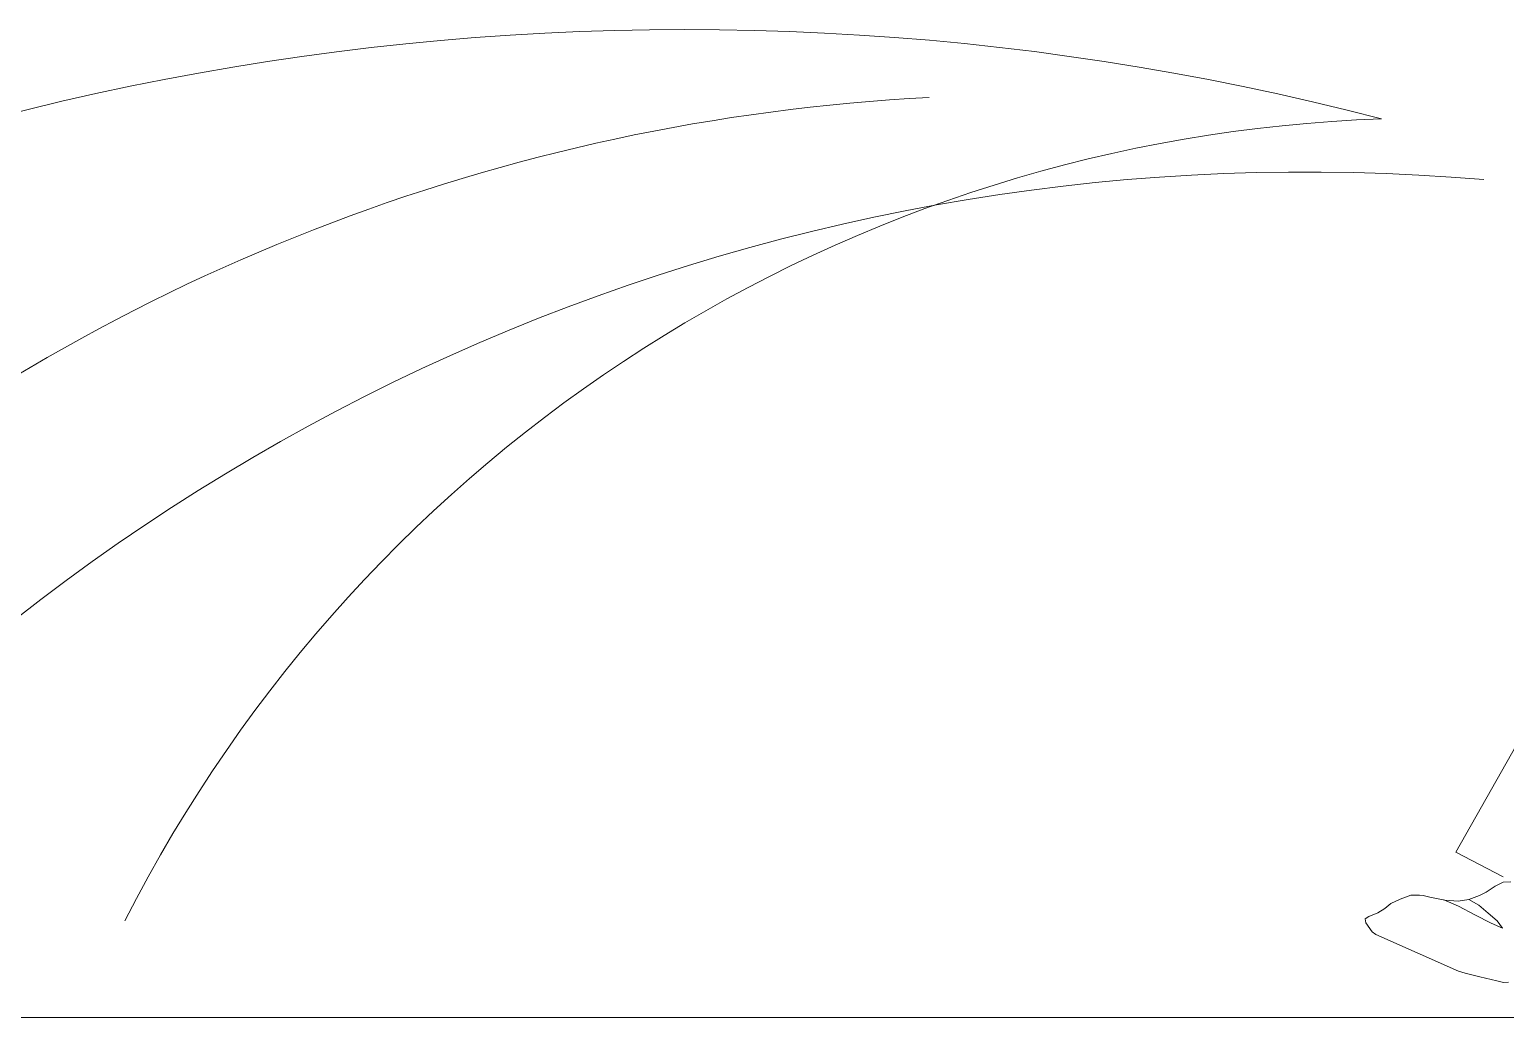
# Model space of a CAD drawing. Header units: millimetres. Extents: x -346728 to 1320345, y -537202 to -385966.
# Drawn here: x 1001700 to 1004108, y -524356 to -522743 of the extents above; entities that cross this region are included whole.
import ezdxf

# ---------------------------------------------------------------- set-up
doc = ezdxf.new("R2010")
doc.units = ezdxf.units.MM
doc.header["$LTSCALE"] = 100
for name, color, linetype, lineweight in [('5', 5, 'Continuous', 15), ('BORDER', 3, 'Continuous', 15), ('NET-MANH', 153, 'Continuous', 15)]:
    doc.layers.add(name, color=color, linetype=linetype, lineweight=lineweight)

msp = doc.modelspace()

# ---------------------------------------------------------------- linework, layer by layer
at = {"layer": '5'}
for p, q in [((1004442.8, -523350.5, -1870.3), (1004026.9, -524086, -1870.3)), ((1004026.9, -524086, -1870.3), (1004104.5, -524126.3, -1870.3)), ((1004076.5, -524151.3, -1870.3), (1004091.1, -524141.4, -1870.3)), ((1004091.1, -524141.4, -1870.3), (1004104.2, -524135, -1870.3)), ((1004104.2, -524135, -1870.3), (1004116.7, -524134.4, -1870.3)), ((1003920.9, -524170.1, -1870.3), (1003936.5, -524162.7, -1870.3)), ((1003936.5, -524162.7, -1870.3), (1003953.7, -524156.1, -1870.3)), ((1003953.7, -524156.1, -1870.3), (1003968, -524156.3, -1870.3)), ((1003968, -524156.3, -1870.3), (1003973.8, -524156.8, -1870.3)), ((1003973.8, -524156.8, -1870.3), (1003984.9, -524159.7, -1870.3)), ((1003984.9, -524159.7, -1870.3), (1004009.3, -524164.4, -1870.3)), ((1004007.6, -524163.6, -1870.3), (1004009.3, -524164.4, -1870.3)), ((1004031.5, -524174.3, -1870.3), (1004007.6, -524163.6, -1870.3)), ((1004009.3, -524164.4, -1870.3), (1004031.1, -524165.9, -1870.3)), ((1004009.3, -524164.4, -1870.3), (1004031.1, -524165.9, -1870.3)), ((1004031.1, -524165.9, -1870.3), (1004048.6, -524163.4, -1870.3)), ((1004031.1, -524165.9, -1870.3), (1004048.6, -524163.4, -1870.3)), ((1004048.6, -524163.4, -1870.3), (1004065.8, -524156.8, -1870.3)), ((1004048.6, -524163.4, -1870.3), (1004064.9, -524172.7, -1870.3)), ((1004065.8, -524156.8, -1870.3), (1004076.5, -524151.3, -1870.3)), ((1003885.1, -524191, -1870.3), (1003899.9, -524185.3, -1870.3)), ((1003899.9, -524185.3, -1870.3), (1003911.3, -524178.1, -1870.3)), ((1003911.3, -524178.1, -1870.3), (1003920.9, -524170.1, -1870.3)), ((1004058.1, -524188.1, -1870.3), (1004031.5, -524174.3, -1870.3)), ((1004084.6, -524201.9, -1870.3), (1004058.1, -524188.1, -1870.3)), ((1004064.9, -524172.7, -1870.3), (1004079.7, -524185.4, -1870.3)), ((1004079.7, -524185.4, -1870.3), (1004094.5, -524198.1, -1870.3)), ((1003879.4, -524194.6, -1870.3), (1003885.1, -524191, -1870.3)), ((1003880.5, -524201.2, -1870.3), (1003879.4, -524194.6, -1870.3)), ((1003890.4, -524215.9, -1870.3), (1003880.5, -524201.2, -1870.3)), ((1004103.4, -524210.3, -1870.3), (1004084.6, -524201.9, -1870.3)), ((1004094.5, -524198.1, -1870.3), (1004103.4, -524210.3, -1870.3)), ((1003896.5, -524220.6, -1870.3), (1003890.4, -524215.9, -1870.3)), ((1004031.4, -524280.5, -1870.3), (1003896.5, -524220.6, -1870.3)), ((1004042.4, -524283.3, -1870.3), (1004031.4, -524280.5, -1870.3)), ((1004066.1, -524289.8, -1870.3), (1004042.4, -524283.3, -1870.3)), ((1004094, -524296, -1870.3), (1004066.1, -524289.8, -1870.3)), ((1004105, -524298.8, -1870.3), (1004094, -524296, -1870.3)), ((1004113.3, -524298.5, -1870.3), (1004105, -524298.8, -1870.3))]:
    msp.add_line(p, q, dxfattribs=at)
at = {"layer": 'BORDER'}
msp.add_line((1024925.8, -524355.9, -881.1), (964870.5, -524355.9, -881.1), dxfattribs=at)
at = {"layer": 'NET-MANH'}
for centre, radius, start, end in [((1002771.4, -527232.1, -1870.3), 4488.7, 75.3584, 122.1493), ((1003331, -526059.1, -1870.3), 3208.9, 92.9135, 129.7629), ((1003989.3, -525279.6, -1870.3), 2391.9, 91.995, 153.1184), ((1003781.6, -526374, -1870.3), 3398.1, 85.08, 141.6221)]:
    msp.add_arc(centre, radius, start, end, dxfattribs=at)

doc.saveas('drawing.dxf')
